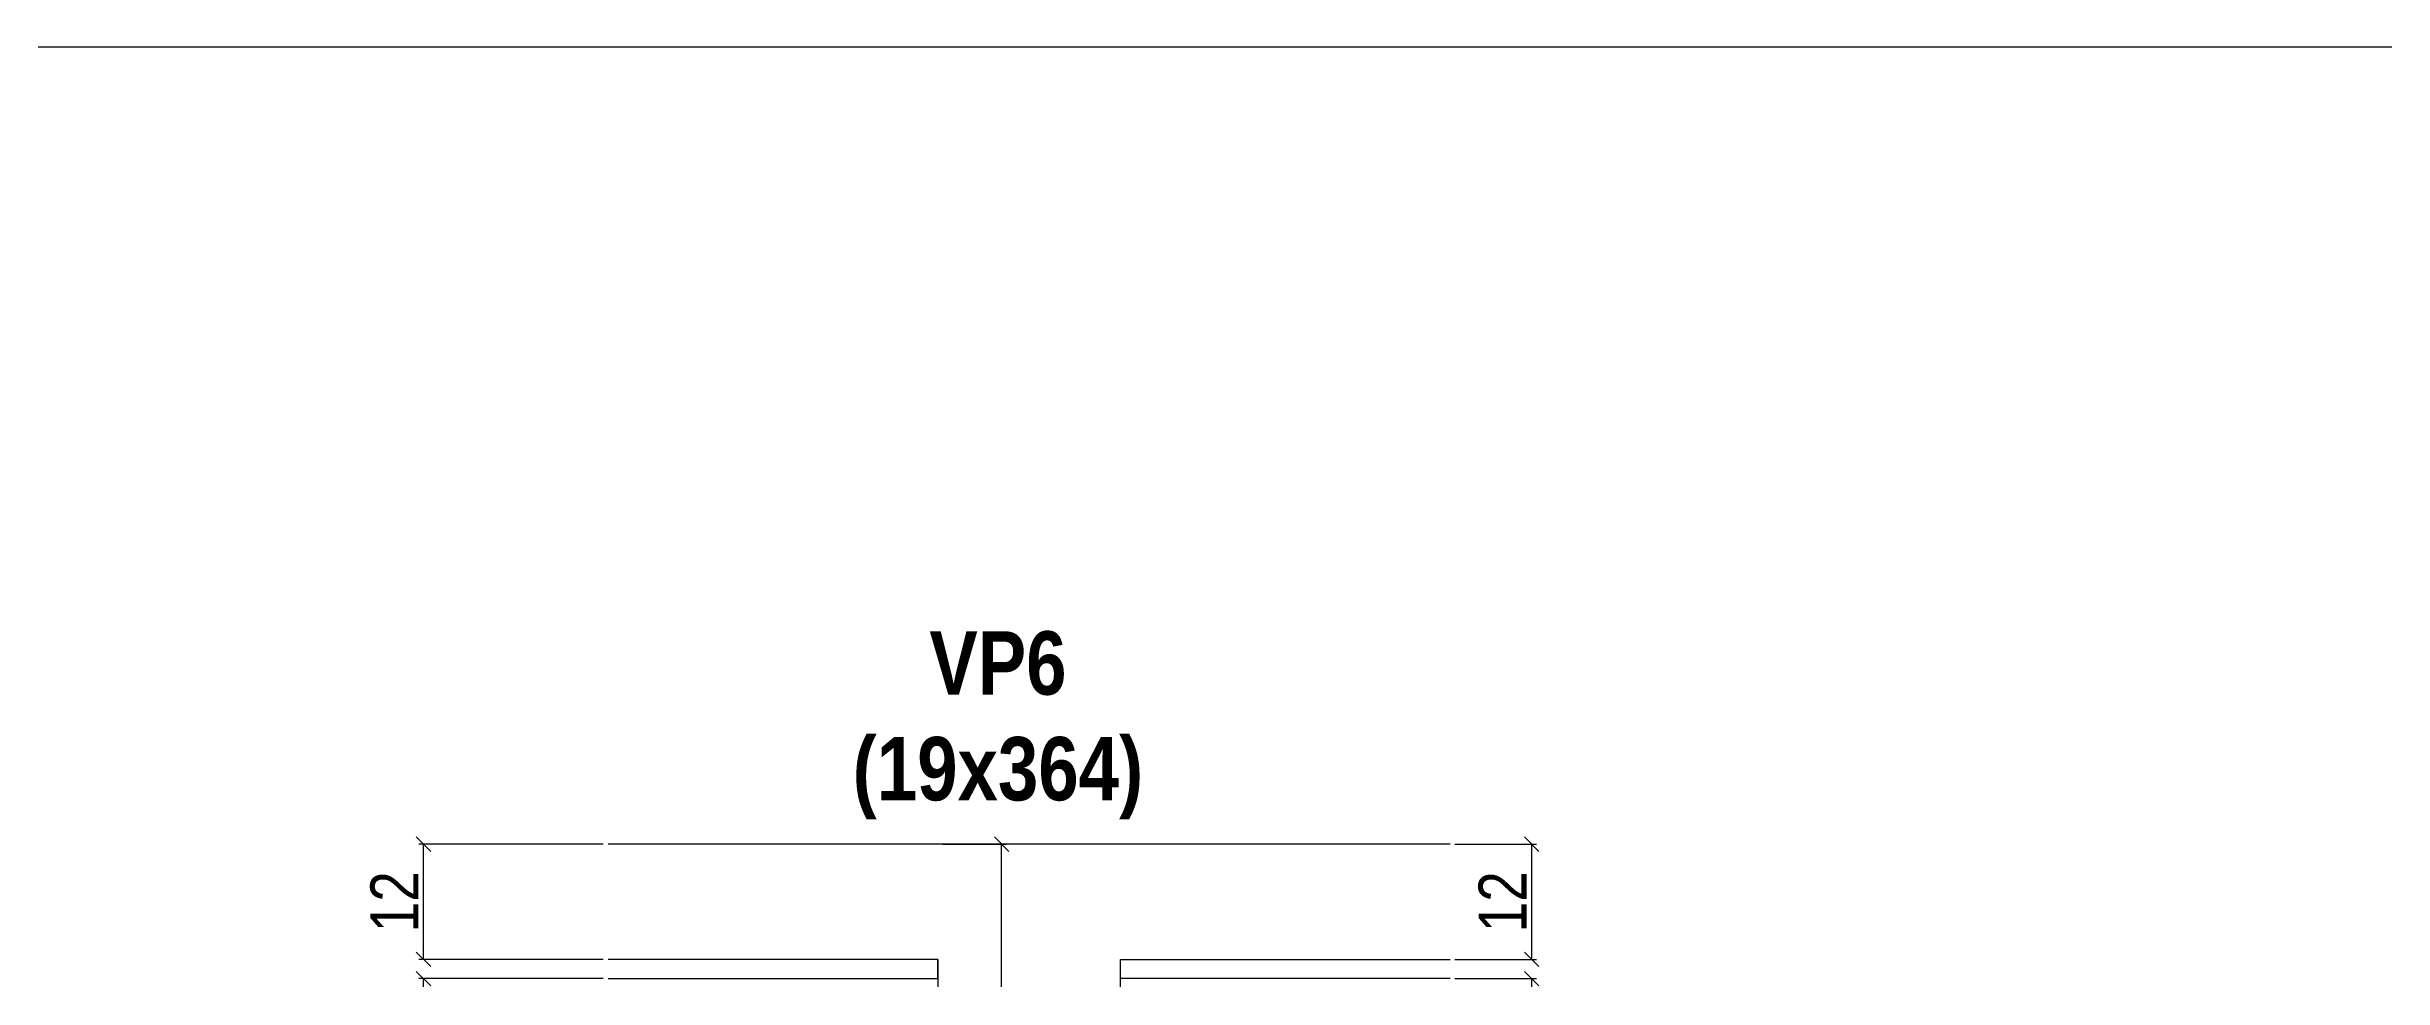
# Model space of a CAD drawing. Extents: x 142292 to 147556, y 149363 to 152785.
# Drawn here: x 142778.3 to 143265, y 150415.4 to 150609.4 of the extents above; entities that cross this region are included whole.
import ezdxf

# ---------------------------------------------------------------- set-up
doc = ezdxf.new("R2010")
doc.units = 0
doc.layers.get('0').update_dxf_attribs({"linetype": 'CONTINUOUS'})
doc.layers.get('DEFPOINTS').update_dxf_attribs({"linetype": 'CONTINUOUS'})
doc.layers.add('CONCRETO', color=251, linetype='CONTINUOUS', lineweight=25)
for name, color, linetype in [('COTA', 241, 'CONTINUOUS'), ('NOMENCLATURA', 7, 'CONTINUOUS'), ('Painéis', 200, 'CONTINUOUS')]:
    doc.layers.add(name, color=color, linetype=linetype)
doc.styles.add('COTA TECNICA 2X', font='techl___.ttf', dxfattribs={"height": 10})
doc.styles.add('TECNICA', font='techb___.ttf', dxfattribs={"height": 10})
doc.dimstyles.new('SECAO', dxfattribs={"dimscale": 0.333333, "dimtxt": 5, "dimasz": 9, "dimexe": 3, "dimexo": 3, "dimgap": 3, "dimtad": 1, "dimdec": 1, "dimlfac": 0.5, "dimzin": 12, "dimdsep": 46, "dimtxsty": 'COTA TECNICA 2X', "dimblk1": 'OBLIQUE', "dimblk2": 'OBLIQUE', "dimsah": 1, "dimcen": 0.9, "dimclrd": 4, "dimclre": 4, "dimclrt": 240, "dimadec": 1, "dimazin": 3, "dimtfac": 1, "dimtdec": 1, "dimtmove": 0, "dimatfit": 3, "dimfxl": 1, "dimtolj": 1, "dimtzin": 12, "dimarcsym": 0})

# ---------------------------------------------------------------- blocks, each defined once
blk = doc.blocks.new('_Oblique')
at = {"color": 0, "linetype": 'ByBlock', "lineweight": -2}
blk.add_line((-0.5, -0.5), (0.5, 0.5), dxfattribs=at)
blk = doc.blocks.new('*D993')
at = {"layer": 'COTA', "color": 4, "lineweight": -2, "transparency": 16777216}
for p, q in [((142894.24, 150415.35), (142855.78, 150415.35)), ((142856.78, 149691.41), (142856.78, 150415.35)), ((142925.33, 149691.41), (142855.78, 149691.41))]:
    blk.add_line(p, q, dxfattribs=at)
at = {"layer": 'DEFPOINTS', "color": 0, "transparency": 16777216}
for p in [(142856.78, 150415.35), (142895.24, 150415.35), (142926.33, 149691.41)]:
    blk.add_point(p, dxfattribs=at)
at = {"layer": 'COTA', "color": 4, "lineweight": -2, "transparency": 16777216, "xscale": 3, "yscale": 3, "zscale": 3}
for p, rotation in [((142856.78, 150415.35), 90), ((142856.78, 149691.41), 270)]:
    blk.add_blockref('_Oblique', p, dxfattribs=dict(at, rotation=rotation))
at = {"layer": 'COTA', "color": 240, "transparency": 16777216, "insert": (142850.56, 150053.38), "char_height": 10, "attachment_point": 5, "rotation": 90, "style": 'COTA TECNICA 2X'}
blk.add_mtext('\\A1;362', dxfattribs=at)
blk = doc.blocks.new('*D994')
at = {"layer": 'COTA', "color": 4, "lineweight": -2, "transparency": 16777216}
for p, q in [((142894.24, 150443.35), (142855.78, 150443.35)), ((142856.78, 150419.35), (142856.78, 150443.35)), ((142894.24, 150419.35), (142855.78, 150419.35))]:
    blk.add_line(p, q, dxfattribs=at)
at = {"layer": 'DEFPOINTS', "color": 0, "transparency": 16777216}
for p in [(142856.78, 150443.35), (142895.24, 150443.35), (142895.24, 150419.35)]:
    blk.add_point(p, dxfattribs=at)
at = {"layer": 'COTA', "color": 4, "lineweight": -2, "transparency": 16777216, "xscale": 3, "yscale": 3, "zscale": 3}
for p, rotation in [((142856.78, 150443.35), 90), ((142856.78, 150419.35), 270)]:
    blk.add_blockref('_Oblique', p, dxfattribs=dict(at, rotation=rotation))
at = {"layer": 'COTA', "color": 240, "transparency": 16777216, "insert": (142850.73, 150431.35), "char_height": 10, "attachment_point": 5, "rotation": 90, "style": 'COTA TECNICA 2X'}
blk.add_mtext('\\A1;12', dxfattribs=at)
blk = doc.blocks.new('*D995')
at = {"layer": 'COTA', "color": 4, "lineweight": -2, "transparency": 16777216}
for p, q in [((143071.63, 150415.35), (143088.64, 150415.35)), ((143087.64, 149753.3), (143087.64, 150415.35)), ((143033.02, 149753.3), (143088.64, 149753.3))]:
    blk.add_line(p, q, dxfattribs=at)
at = {"layer": 'DEFPOINTS', "color": 0, "transparency": 16777216}
for p in [(143070.63, 150415.35), (143087.64, 150415.35), (143032.02, 149753.3)]:
    blk.add_point(p, dxfattribs=at)
at = {"layer": 'COTA', "color": 4, "lineweight": -2, "transparency": 16777216, "xscale": 3, "yscale": 3, "zscale": 3}
for p, rotation in [((143087.64, 150415.35), 90), ((143087.64, 149753.3), 270)]:
    blk.add_blockref('_Oblique', p, dxfattribs=dict(at, rotation=rotation))
at = {"layer": 'COTA', "color": 240, "transparency": 16777216, "insert": (143081.42, 150084.32), "char_height": 10, "attachment_point": 5, "rotation": 90, "style": 'COTA TECNICA 2X'}
blk.add_mtext('\\A1;331', dxfattribs=at)
blk = doc.blocks.new('*D996')
at = {"layer": 'COTA', "color": 4, "lineweight": -2, "transparency": 16777216}
for p, q in [((143071.63, 150443.35), (143088.64, 150443.35)), ((143087.64, 150419.35), (143087.64, 150443.35)), ((143071.63, 150419.35), (143088.64, 150419.35))]:
    blk.add_line(p, q, dxfattribs=at)
at = {"layer": 'DEFPOINTS', "color": 0, "transparency": 16777216}
for p in [(143070.63, 150443.35), (143087.64, 150443.35), (143070.63, 150419.35)]:
    blk.add_point(p, dxfattribs=at)
at = {"layer": 'COTA', "color": 4, "lineweight": -2, "transparency": 16777216, "xscale": 3, "yscale": 3, "zscale": 3}
for p, rotation in [((143087.64, 150443.35), 90), ((143087.64, 150419.35), 270)]:
    blk.add_blockref('_Oblique', p, dxfattribs=dict(at, rotation=rotation))
at = {"layer": 'COTA', "color": 240, "transparency": 16777216, "insert": (143081.58, 150431.35), "char_height": 10, "attachment_point": 5, "rotation": 90, "style": 'COTA TECNICA 2X'}
blk.add_mtext('\\A1;12', dxfattribs=at)
blk = doc.blocks.new('*D998')
at = {"layer": 'COTA', "color": 4, "lineweight": -2, "transparency": 16777216}
for p, q in [((142964.94, 150443.35), (142978.19, 150443.35)), ((142977.19, 149691.41), (142977.19, 150443.35)), ((142964.94, 149691.41), (142978.19, 149691.41))]:
    blk.add_line(p, q, dxfattribs=at)
at = {"layer": 'DEFPOINTS', "color": 0, "transparency": 16777216}
for p in [(142963.94, 150443.35), (142977.19, 150443.35), (142963.94, 149691.41)]:
    blk.add_point(p, dxfattribs=at)
at = {"layer": 'COTA', "color": 4, "lineweight": -2, "transparency": 16777216, "xscale": 3, "yscale": 3, "zscale": 3}
for p, rotation in [((142977.19, 150443.35), 90), ((142977.19, 149691.41), 270)]:
    blk.add_blockref('_Oblique', p, dxfattribs=dict(at, rotation=rotation))
at = {"layer": 'COTA', "color": 240, "transparency": 16777216, "insert": (142970.97, 150067.38), "char_height": 10, "attachment_point": 5, "rotation": 90, "style": 'COTA TECNICA 2X'}
blk.add_mtext('\\A1;376', dxfattribs=at)

msp = doc.modelspace()

# ---------------------------------------------------------------- linework, layer by layer
at = {"color": 30}
msp.add_line((142435.57, 150609.4), (146491.26, 150609.4), dxfattribs=at)
at = {"layer": 'CONCRETO', "linetype": 'Continuous'}
for p, q in [((143070.63, 150443.35), (142895.24, 150443.35)), ((142963.94, 150419.35), (142963.94, 149691.41)), ((143001.94, 149753.3), (143001.94, 150419.35))]:
    msp.add_line(p, q, dxfattribs=at)
at = {"layer": 'Painéis', "linetype": 'Continuous'}
for points in [[(142895.24, 150415.35), (142963.94, 150415.35), (142963.94, 150419.35), (142895.24, 150419.35)], [(143070.63, 150415.35), (143001.94, 150415.35), (143001.94, 150419.35), (143070.63, 150419.35)]]:
    msp.add_lwpolyline(points, dxfattribs=at)

# ---------------------------------------------------------------- texts
at = {"layer": 'NOMENCLATURA', "insert": (142976.44, 150487.68, 0), "char_height": 13.2, "attachment_point": 2, "style": 'TECNICA'}
msp.add_mtext_dynamic_manual_height_columns('VP6\\P(19x364)', width=300.2766, gutter_width=1, heights=[0], dxfattribs=at)

# ---------------------------------------------------------------- dimensions: what is measured, and where the dimension line sits
at = {"layer": 'COTA'}
for base, p1, p2, picture, middle in [((142856.78, 150443.35), (142895.24, 150419.35), (142895.24, 150443.35), '*D994', (142850.73, 150431.35)), ((142977.19, 150443.35), (142963.94, 149691.41), (142963.94, 150443.35), '*D998', (142970.97, 150067.38)), ((143087.64, 150443.35), (143070.63, 150419.35), (143070.63, 150443.35), '*D996', (143081.58, 150431.35)), ((142856.78, 150415.35), (142926.33, 149691.41), (142895.24, 150415.35), '*D993', (142850.56, 150053.38)), ((143087.64, 150415.35), (143032.02, 149753.3), (143070.63, 150415.35), '*D995', (143081.42, 150084.32))]:
    dim = msp.add_linear_dim(base=base, p1=p1, p2=p2, angle=90, dimstyle='SECAO', dxfattribs=at)
    dim.commit()
    dim.dimension.update_dxf_attribs({"geometry": picture, "text_midpoint": middle})

doc.saveas('drawing.dxf')
